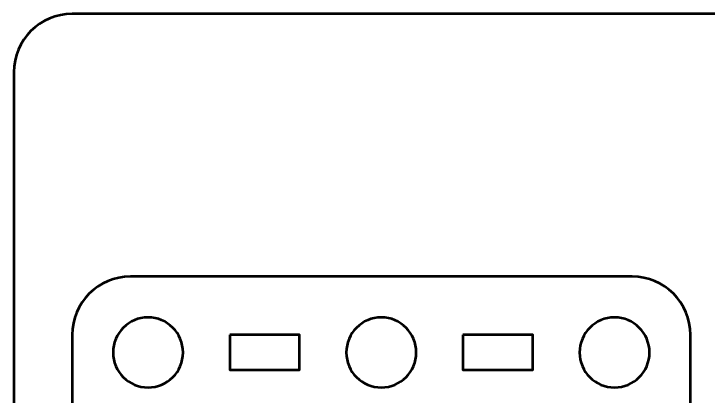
# Model space of a CAD drawing. Header units: centimetres. Extents: x -17.9 to -3.1, y -25.3 to -4.3.
# Drawn here: x -17.9 to -11.95, y -7.62 to -4.35 of the extents above; entities that cross this region are included whole.
import ezdxf

# ---------------------------------------------------------------- set-up
doc = ezdxf.new("R2010")
doc.units = ezdxf.units.CM
doc.header["$MEASUREMENT"] = 0
doc.layers.add('Layer 1', color=7, linetype='Continuous')

msp = doc.modelspace()

# ---------------------------------------------------------------- linework, layer by layer
at = {"layer": 'Layer 1', "color": 22, "lineweight": 53}
msp.add_open_spline([(-17.90003, -24.8499), (-17.90003, -24.8499), (-17.90003, -4.84994), (-17.90003, -4.84994), (-17.90003, -4.84994), (-17.90003, -4.57297), (-17.67694, -4.34998), (-17.39994, -4.34998), (-17.39994, -4.34998), (-17.39994, -4.34998), (-3.60007, -4.34998), (-3.60007, -4.34998), (-3.60007, -4.34998), (-3.32293, -4.34998), (-3.09997, -4.57297), (-3.09997, -4.84994), (-3.09997, -4.84994), (-3.09997, -4.84994), (-3.09997, -24.8499), (-3.09997, -24.8499), (-3.09997, -24.8499), (-3.09997, -25.1269), (-3.32293, -25.34999), (-3.60007, -25.34999), (-3.60007, -25.34999), (-3.60007, -25.34999), (-17.39994, -25.34999), (-17.39994, -25.34999), (-17.39994, -25.34999), (-17.67694, -25.34999), (-17.90003, -25.1269), (-17.90003, -24.8499)], degree=3, knots=[0, 0, 0, 0, 0.125, 0.125, 0.125, 0.125, 0.25, 0.25, 0.25, 0.25, 0.375, 0.375, 0.375, 0.375, 0.5, 0.5, 0.5, 0.5, 0.625, 0.625, 0.625, 0.625, 0.75, 0.75, 0.75, 0.75, 0.875, 0.875, 0.875, 0.875, 1, 1, 1, 1], dxfattribs=at)
at = {"layer": 'Layer 1', "color": 2, "lineweight": 53}
msp.add_open_spline([(-16.89993, -6.59997), (-16.89993, -6.59997), (-12.60006, -6.59997), (-12.60006, -6.59997), (-12.60006, -6.59997), (-12.32292, -6.59997), (-12.09996, -6.82306), (-12.09996, -7.10006), (-12.09996, -7.10006), (-12.09996, -7.10006), (-12.09996, -11.39993), (-12.09996, -11.39993), (-12.09996, -11.39993), (-12.09996, -11.67707), (-12.32292, -11.90003), (-12.60006, -11.90003), (-12.60006, -11.90003), (-12.60006, -11.90003), (-16.89993, -11.90003), (-16.89993, -11.90003), (-16.89993, -11.90003), (-17.17693, -11.90003), (-17.40002, -11.67707), (-17.40002, -11.39993), (-17.40002, -11.39993), (-17.40002, -11.39993), (-17.40002, -7.10006), (-17.40002, -7.10006), (-17.40002, -7.10006), (-17.40002, -6.82306), (-17.17693, -6.59997), (-16.89993, -6.59997)], degree=3, knots=[0, 0, 0, 0, 0.125, 0.125, 0.125, 0.125, 0.25, 0.25, 0.25, 0.25, 0.375, 0.375, 0.375, 0.375, 0.5, 0.5, 0.5, 0.5, 0.625, 0.625, 0.625, 0.625, 0.75, 0.75, 0.75, 0.75, 0.875, 0.875, 0.875, 0.875, 1, 1, 1, 1], dxfattribs=at)
at = {"layer": 'Layer 1', "lineweight": 53}
for points in [[(-16.44999, -7.25), (-16.44999, -7.41577), (-16.58422, -7.55), (-16.75, -7.55), (-16.75, -7.55), (-16.91566, -7.55), (-17.05, -7.41577), (-17.05, -7.25), (-17.05, -7.25), (-17.05, -7.08433), (-16.91566, -6.94999), (-16.75, -6.94999), (-16.75, -6.94999), (-16.58422, -6.94999), (-16.44999, -7.08433), (-16.44999, -7.25)], [(-14.44992, -7.25), (-14.44992, -7.41577), (-14.58429, -7.55), (-14.74992, -7.55), (-14.74992, -7.55), (-14.91569, -7.55), (-15.04992, -7.41577), (-15.04992, -7.25), (-15.04992, -7.25), (-15.04992, -7.08433), (-14.91569, -6.94999), (-14.74992, -6.94999), (-14.74992, -6.94999), (-14.58429, -6.94999), (-14.44992, -7.08433), (-14.44992, -7.25)], [(-12.44999, -7.25), (-12.44999, -7.41577), (-12.58432, -7.55), (-12.74999, -7.55), (-12.74999, -7.55), (-12.91562, -7.55), (-13.04999, -7.41577), (-13.04999, -7.25), (-13.04999, -7.25), (-13.04999, -7.08433), (-12.91562, -6.94999), (-12.74999, -6.94999), (-12.74999, -6.94999), (-12.58432, -6.94999), (-12.44999, -7.08433), (-12.44999, -7.25)], [(-16.04998, -7.10006), (-16.04998, -7.10006), (-15.44997, -7.10006), (-15.44997, -7.10006), (-15.44997, -7.10006), (-15.44997, -7.10006), (-15.44997, -7.40007), (-15.44997, -7.40007), (-15.44997, -7.40007), (-15.44997, -7.40007), (-16.04998, -7.40007), (-16.04998, -7.40007), (-16.04998, -7.40007), (-16.04998, -7.40007), (-16.04998, -7.10006), (-16.04998, -7.10006)], [(-14.05001, -7.10006), (-14.05001, -7.10006), (-13.45001, -7.10006), (-13.45001, -7.10006), (-13.45001, -7.10006), (-13.45001, -7.10006), (-13.45001, -7.40007), (-13.45001, -7.40007), (-13.45001, -7.40007), (-13.45001, -7.40007), (-14.05001, -7.40007), (-14.05001, -7.40007), (-14.05001, -7.40007), (-14.05001, -7.40007), (-14.05001, -7.10006), (-14.05001, -7.10006)]]:
    msp.add_open_spline(points, degree=3, knots=[0, 0, 0, 0, 0.25, 0.25, 0.25, 0.25, 0.5, 0.5, 0.5, 0.5, 0.75, 0.75, 0.75, 0.75, 1, 1, 1, 1], dxfattribs=at)

doc.saveas('drawing.dxf')
